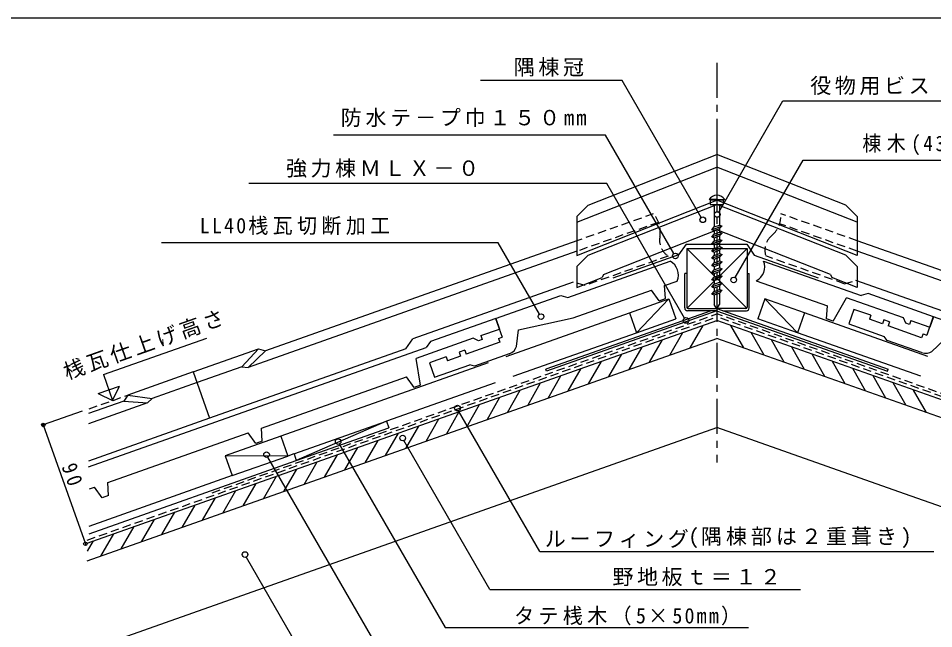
# Model space of a CAD drawing. Units: millimetres, scale not verified. Extents: x -2807 to 8, y -1606 to 2357.
# Drawn here: x -1388 to -473, y -1299 to -689 of the extents above; entities that cross this region are included whole.
import ezdxf

# ---------------------------------------------------------------- set-up
doc = ezdxf.new("R2010")
doc.units = ezdxf.units.MM
doc.header["$LTSCALE"] = 7
doc.header["$PDMODE"] = 32
doc.header["$PDSIZE"] = 3.5
doc.linetypes.add('CHAIN1', pattern=[8, 5, -1, 1, -1])
doc.linetypes.add('DASHED1', pattern=[1.8, 1.2, -0.6])
for name, color, linetype in [('3-0', 7, 'Continuous'), ('3-1', 2, 'Continuous'), ('3-2', 4, 'Continuous'), ('3-4', 7, 'Continuous'), ('3-5', 7, 'Continuous'), ('3-6', 7, 'Continuous'), ('3-9', 7, 'Continuous'), ('3-A', 7, 'Continuous'), ('3-B', 2, 'Continuous'), ('3-C', 7, 'Continuous'), ('3-D', 7, 'Continuous'), ('3-E', 7, 'Continuous')]:
    doc.layers.add(name, color=color, linetype=linetype)
doc.styles.add('ＭＳ ゴシック', font='')
doc.styles.get('ＭＳ ゴシック').set_extended_font_data('MS Gothic')

msp = doc.modelspace()

# ---------------------------------------------------------------- linework, layer by layer
at = {"layer": '3-0', "color": 4}
msp.add_line((-14.582, -688.99), (-2786.582, -688.99), dxfattribs=at)
at = {"layer": '3-0', "linetype": 'CHAIN1'}
msp.add_line((-689.417, -733.403), (-689.417, -1132.848), dxfattribs=at)
at = {"layer": '3-0', "color": 2}
for p, q in [((-802.817, -945.174), (-689.417, -900.505)), ((-576.017, -945.174), (-689.417, -900.505)), ((-829.416, -937.072), (-829.416, -958.072)), ((-549.417, -937.072), (-549.417, -958.072)), ((-829.416, -958.072), (-804.216, -948.146)), ((-802.817, -945.174), (-804.216, -948.146)), ((-576.017, -945.174), (-574.617, -948.146)), ((-549.417, -958.072), (-574.617, -948.146))]:
    msp.add_line(p, q, dxfattribs=at)
at = {"layer": '3-0', "linetype": 'DASHED1'}
msp.add_line((-1316.728, -1079.233), (-1278.098, -1065.575), dxfattribs=at)
at = {"layer": '3-0', "color": 2}
for points in [[(-829.416, -937.072), (-818.216, -925.66), (-689.417, -874.925)], [(-549.417, -937.072), (-560.617, -925.66), (-689.417, -874.925)]]:
    msp.add_lwpolyline(points, dxfattribs=at)
at = {"layer": '3-1', "color": 7}
for p, q in [((-829.421, -911.391), (-1140.453, -1021.362)), ((-829.421, -921.785), (-1157.775, -1037.881)), ((-832.966, -952.737), (-993.474, -1009.488)), ((-1000.472, -1019.387), (-993.474, -1009.488)), ((-1000.472, -1019.387), (-1196.441, -1088.676)), ((-1147.453, -1019.383), (-1164.249, -1037.201)), ((-1140.453, -1021.362), (-1157.775, -1037.881)), ((-1212.776, -1042.479), (-1196.441, -1088.676)), ((-1212.775, -1042.478), (-1196.441, -1088.676)), ((-1164.249, -1037.201), (-1209.042, -1053.038)), ((-1164.249, -1037.201), (-1157.775, -1037.881)), ((-1209.042, -1053.038), (-1253.835, -1068.875)), ((-1278.098, -1065.575), (-1253.835, -1068.875)), ((-1253.835, -1068.875), (-1258.442, -1073.474)), ((-1282.298, -1071.514), (-1317.533, -1083.972)), ((-1258.442, -1073.474), (-1317.533, -1094.367)), ((-1282.298, -1071.514), (-1258.442, -1073.474)), ((-1323.681, -1081.691), (-1362.637, -1095.464)), ((-1196.441, -1088.676), (-1317.533, -1131.49)), ((-1143.82, -1111.609), (-1150.352, -1113.918))]:
    msp.add_line(p, q, dxfattribs=at)
at = {"layer": '3-1'}
for p, q in [((-838.297, -967.946), (-736.263, -931.87)), ((-741.711, -956.07), (-729.262, -951.669)), ((-740.776, -969.104), (-741.711, -956.07)), ((-910.619, -989.062), (-845.295, -965.966)), ((-845.295, -965.966), (-838.297, -967.946)), ((-833.163, -988.405), (-754.775, -960.69)), ((-747.309, -971.414), (-754.775, -960.69)), ((-747.309, -971.414), (-740.776, -969.104)), ((-910.619, -989.062), (-904.085, -1007.541)), ((-910.525, -989.029), (-906.791, -999.589)), ((-887.755, -1000.283), (-833.163, -988.405)), ((-925.455, -1006.187), (-906.791, -999.589)), ((-889.89, -1016.899), (-887.755, -1000.283)), ((-932.921, -1008.827), (-990.078, -1029.036)), ((-906.418, -1012.821), (-940.013, -1024.699)), ((-907.818, -1008.861), (-904.085, -1007.541)), ((-907.818, -1008.861), (-906.418, -1012.821)), ((-1317.533, -1137.39), (-980.047, -1018.065)), ((-941.413, -1020.739), (-947.012, -1022.719)), ((-947.012, -1022.719), (-945.612, -1026.679)), ((-941.413, -1020.739), (-940.013, -1024.699)), ((-897.129, -1024.386), (-931.613, -1036.579)), ((-985.644, -1055.682), (-990.078, -1029.036)), ((-960.076, -1027.338), (-976.874, -1033.277)), ((-976.874, -1033.277), (-971.74, -1047.796)), ((-960.076, -1027.338), (-958.676, -1031.298)), ((-945.612, -1026.679), (-958.676, -1031.298)), ((-971.74, -1047.796), (-936.279, -1035.259)), ((-931.613, -1036.579), (-936.279, -1035.259)), ((-1298.31, -1152.867), (-1157.818, -1103.193)), ((-1150.352, -1113.918), (-1157.818, -1103.193)), ((-1316.355, -1159.247), (-1311.374, -1157.486)), ((-1297.376, -1165.901), (-1298.31, -1152.867))]:
    msp.add_line(p, q, dxfattribs=at)
for points in [[(-910.525, -989.029), (-975.848, -1012.125), (-980.047, -1018.065)], [(-925.455, -1006.187), (-924.055, -1010.147), (-927.788, -1011.467), (-932.921, -1008.827)], [(-1143.819, -1111.608), (-1144.753, -1098.574), (-999.643, -1047.267)], [(-985.644, -1055.682), (-992.176, -1057.992), (-999.643, -1047.267)], [(-1297.376, -1165.901), (-1303.908, -1168.211), (-1311.374, -1157.486)]]:
    msp.add_lwpolyline(points, dxfattribs=at)
at = {"layer": '3-1', "color": 7}
for points in [[(-1212.776, -1042.479), (-1147.453, -1019.383), (-1140.453, -1021.362)], [(-1212.775, -1042.478), (-1278.098, -1065.575), (-1282.298, -1071.514)]]:
    msp.add_lwpolyline(points, dxfattribs=at)
at = {"layer": '3-1'}
for centre, start, end in [((-743.4, -945.531), 336.53207, 62.41197), ((-657.135, -937.605), 296.95119, 22.8373)]:
    msp.add_arc(centre, 15.413, start, end, dxfattribs=at)
msp.add_ellipse((-899.463, -1017.786), major_axis=(9.332, 3.299), ratio=0.7072, start_param=4.712389, end_param=5.9401576, dxfattribs=at)
at = {"layer": '3-2', "color": 7}
for p, q in [((-784.03, -751.282), (-925.837, -751.282)), ((-623.533, -771.609), (-192.836, -771.609)), ((-800.722, -805.898), (-1072.73, -805.898)), ((-603.435, -830.837), (-283.799, -830.837)), ((-799.44, -854.206), (-1157.367, -854.206)), ((-907.97, -913.37), (-1244.599, -913.37))]:
    msp.add_line(p, q, dxfattribs=at)
at = {"layer": '3-4'}
for p, q in [((-689.422, -825.091), (-689.422, -882.491)), ((-689.422, -870.072), (-697.262, -870.072)), ((-692.11, -870.671), (-692.11, -870.072)), ((-692.11, -874.926), (-692.11, -897.573)), ((-689.422, -870.072), (-681.582, -870.072)), ((-686.734, -870.671), (-686.734, -870.072)), ((-686.734, -874.926), (-686.734, -895.616)), ((-694.567, -900.255), (-684.277, -896.51)), ((-686.734, -899.191), (-684.277, -896.51)), ((-694.568, -907.406), (-684.277, -903.661)), ((-694.568, -907.406), (-692.11, -904.724)), ((-694.567, -900.255), (-692.11, -897.573)), ((-694.567, -900.255), (-692.11, -901.149)), ((-692.11, -901.149), (-686.734, -899.191)), ((-686.734, -906.343), (-684.277, -903.661)), ((-694.568, -907.406), (-692.11, -908.3)), ((-694.568, -914.558), (-684.277, -910.812)), ((-694.568, -914.558), (-692.11, -911.876)), ((-694.568, -914.558), (-692.11, -915.452)), ((-692.11, -908.3), (-686.734, -906.343)), ((-692.11, -915.452), (-686.734, -913.494)), ((-686.734, -913.494), (-684.277, -910.812)), ((-694.568, -921.709), (-684.277, -917.964)), ((-694.568, -921.709), (-692.11, -919.027)), ((-694.568, -921.709), (-692.11, -922.603)), ((-692.11, -922.603), (-686.734, -920.646)), ((-686.734, -920.646), (-684.277, -917.964)), ((-694.568, -928.861), (-684.277, -925.115)), ((-694.568, -928.861), (-692.11, -926.179)), ((-694.568, -928.861), (-692.11, -929.754)), ((-694.568, -936.012), (-684.277, -932.267)), ((-692.11, -929.754), (-686.734, -927.797)), ((-686.734, -927.797), (-684.277, -925.115)), ((-686.734, -934.949), (-684.277, -932.267)), ((-694.568, -936.012), (-692.11, -933.33)), ((-694.568, -936.012), (-692.11, -936.906)), ((-694.568, -943.164), (-684.277, -939.418)), ((-694.568, -943.164), (-692.11, -940.481)), ((-692.11, -936.906), (-686.734, -934.949)), ((-692.11, -944.057), (-686.734, -942.1)), ((-686.734, -942.1), (-684.277, -939.418)), ((-686.734, -942.1), (-686.734, -945.676)), ((-694.569, -950.315), (-684.277, -946.569)), ((-694.569, -950.315), (-692.11, -947.633)), ((-694.569, -950.315), (-692.11, -951.209)), ((-694.568, -943.164), (-692.11, -944.057)), ((-692.111, -951.209), (-692.111, -954.784)), ((-692.11, -944.057), (-692.11, -947.633)), ((-692.11, -951.209), (-686.735, -949.252)), ((-686.735, -949.252), (-684.277, -946.569)), ((-686.735, -949.252), (-686.735, -952.827)), ((-694.569, -957.466), (-684.278, -953.721)), ((-694.569, -957.466), (-692.112, -954.784)), ((-694.568, -957.466), (-692.11, -958.36)), ((-692.112, -958.36), (-686.735, -956.403)), ((-692.11, -958.36), (-692.11, -961.936)), ((-692.11, -961.936), (-686.735, -959.979)), ((-686.735, -956.403), (-684.278, -953.721)), ((-686.735, -956.403), (-686.735, -959.979)), ((-686.735, -959.979), (-684.277, -960.872)), ((-694.568, -964.617), (-684.277, -960.872)), ((-694.568, -964.617), (-692.11, -961.936)), ((-694.568, -964.617), (-692.11, -965.511)), ((-692.11, -965.511), (-686.735, -963.554)), ((-692.11, -965.511), (-692.11, -975.006)), ((-686.735, -963.554), (-684.277, -960.872)), ((-686.733, -963.554), (-686.733, -975.007)), ((-689.422, -979.472), (-692.11, -975.006)), ((-689.422, -979.472), (-686.733, -975.007))]:
    msp.add_line(p, q, dxfattribs=at)
msp.add_lwpolyline([(-696.133, -870.671), (-696.133, -874.926), (-682.76, -874.926), (-682.76, -870.671)], close=True, dxfattribs=at)
for points in [[(-692.11, -897.573), (-686.734, -895.616), (-684.277, -896.51)], [(-692.11, -901.149), (-692.11, -904.724), (-686.734, -902.767)], [(-686.734, -899.191), (-686.734, -902.767), (-684.277, -903.661)], [(-692.11, -908.3), (-692.11, -911.876), (-686.734, -909.919)], [(-686.734, -906.343), (-686.734, -909.919), (-684.277, -910.812)], [(-686.734, -913.494), (-686.734, -917.07), (-684.277, -917.964)], [(-692.11, -915.452), (-692.11, -919.027), (-686.734, -917.07)], [(-692.11, -922.603), (-692.11, -926.179), (-686.734, -924.222)], [(-686.734, -920.646), (-686.734, -924.222), (-684.277, -925.115)], [(-692.11, -929.754), (-692.11, -933.33), (-686.734, -931.373)], [(-686.734, -927.797), (-686.734, -931.373), (-684.277, -932.267)], [(-692.11, -936.906), (-692.11, -940.481), (-686.734, -938.525)], [(-686.734, -934.949), (-686.734, -938.525), (-684.277, -939.418)], [(-692.11, -947.633), (-686.734, -945.676), (-684.277, -946.569)], [(-692.112, -954.784), (-686.735, -952.827), (-684.278, -953.721)]]:
    msp.add_lwpolyline(points, dxfattribs=at)
msp.add_arc((-689.422, -875.281), 9.412, 33.59941, 146.40073, dxfattribs=at)
at = {"layer": '3-5'}
for p, q in [((-829.421, -892.838), (-689.422, -837.691)), ((-549.421, -892.838), (-689.422, -837.691)), ((-549.421, -925.905), (-689.417, -870.759)), ((-549.421, -887.238), (-549.421, -925.905)), ((-1362.637, -1095.464), (-1320.638, -1214.25))]:
    msp.add_line(p, q, dxfattribs=at)
at = {"layer": '3-5', "linetype": 'DASHED1'}
for p, q in [((-753.05, -884.388), (-829.421, -911.391)), ((-549.421, -911.267), (-625.699, -884.297)), ((-747.767, -892.915), (-829.421, -921.785)), ((-549.421, -921.662), (-626.834, -894.291)), ((-738.117, -926.626), (-821.3, -956.037)), ((-562.153, -954.284), (-640.597, -926.548)), ((-562.153, -954.284), (-550.488, -950.983)), ((-821.3, -956.037), (-832.966, -952.737))]:
    msp.add_line(p, q, dxfattribs=at)
at = {"layer": '3-5'}
for points in [[(-829.421, -887.238), (-818.221, -875.827), (-689.422, -825.091)], [(-549.421, -887.238), (-560.622, -875.827), (-689.422, -825.091)], [(-829.421, -887.238), (-829.421, -925.908), (-689.417, -870.759)]]:
    msp.add_lwpolyline(points, dxfattribs=at)
at = {"layer": '3-5', "linetype": 'DASHED1'}
for centre, radius, start, end in [((-772.52, -902.355), 26.493, 349.59462, 42.70213), ((-652.055, -886.183), 26.493, 310.65128, 3.75879), ((-727.868, -910.706), 18.934, 169.14458, 237.2282), ((-622.575, -920.744), 18.934, 130.20123, 198.28485)]:
    msp.add_arc(centre, radius, start, end, dxfattribs=at)
at = {"layer": '3-5'}
for p in [(-1362.637, -1095.464), (-1320.638, -1214.25)]:
    msp.add_point(p, dxfattribs=at)
at = {"layer": '3-6'}
for p, q in [((-719.518, -918.969), (-659.728, -978.759)), ((-719.518, -918.969), (-719.518, -977.769)), ((-719.518, -918.969), (-659.315, -918.969)), ((-659.318, -918.969), (-719.108, -978.759)), ((-659.315, -918.969), (-659.315, -977.769)), ((-721.618, -978.469), (-721.618, -944.169)), ((-719.518, -944.169), (-721.618, -944.169)), ((-659.315, -944.169), (-657.216, -944.169)), ((-657.216, -978.469), (-657.216, -944.169)), ((-695.357, -981.269), (-860.423, -1039.631)), ((-689.417, -981.397), (-859.723, -1041.611)), ((-689.778, -981.269), (-718.818, -981.269)), ((-718.118, -979.169), (-689.417, -979.169)), ((-689.778, -981.269), (-519.112, -1041.611)), ((-689.417, -979.169), (-518.411, -1039.631)), ((-660.716, -979.169), (-689.417, -979.169)), ((-683.478, -981.269), (-660.016, -981.269)), ((-859.723, -1041.611), (-860.423, -1039.631)), ((-519.112, -1041.611), (-518.411, -1039.631))]:
    msp.add_line(p, q, dxfattribs=at)
for centre, radius, start, end in [((-718.818, -978.469), 2.8, 180, 270), ((-718.118, -977.769), 1.4, 180, 270), ((-660.716, -977.769), 1.4, 270, 0), ((-660.016, -978.469), 2.8, 270, 0)]:
    msp.add_arc(centre, radius, start, end, dxfattribs=at)
at = {"layer": '3-9'}
for p, q in [((-1302.625, -1045.153), (-1199.368, -1008.644)), ((-1302.625, -1045.153), (-1293.481, -1071.014)), ((-1307.875, -1064.14), (-1286.607, -1056.62))]:
    msp.add_line(p, q, dxfattribs=at)
msp.add_lwpolyline([(-1307.875, -1064.14), (-1293.481, -1071.014), (-1286.607, -1056.62)], dxfattribs=at)
at = {"layer": '3-A'}
for p, q in [((-705.116, -887.967), (-784.03, -751.282)), ((-687.68, -882.716), (-623.533, -771.609)), ((-732.449, -924.153), (-800.722, -805.898)), ((-671.149, -948.121), (-603.435, -830.837)), ((-721.869, -988.565), (-799.44, -854.206)), ((-866.746, -984.775), (-907.97, -913.37)), ((-866.511, -1221.839), (-947.728, -1081.167)), ((-916.528, -1259.841), (-1002.387, -1111.127)), ((-1138.489, -1127.701), (-1018.318, -1335.844)), ((-866.511, -1221.839), (-472.536, -1221.839)), ((-916.528, -1259.841), (-605.896, -1259.841))]:
    msp.add_line(p, q, dxfattribs=at)
for points in [[(-1066.896, -1114.659), (-961.135, -1297.843), (-657.855, -1297.843)], [(-1159.963, -1227.551), (-1075.5, -1373.846), (-870.885, -1373.846)]]:
    msp.add_lwpolyline(points, dxfattribs=at)
for centre in [(-689.178, -885.102), (-703.617, -890.352), (-730.951, -926.538), (-672.647, -950.506), (-865.247, -987.16), (-720.37, -990.95), (-948.801, -1078.58), (-1003.461, -1108.541), (-1067.969, -1112.073), (-1139.562, -1125.115), (-1161.036, -1224.965)]:
    msp.add_circle(centre, 2.8, dxfattribs=at)
at = {"layer": '3-C'}
for p, q in [((-243, -1019.608), (-549.421, -911.267)), ((-225.678, -1036.127), (-549.421, -921.662))]:
    msp.add_line(p, q, dxfattribs=at)
at = {"layer": '3-C', "color": 2}
for p, q in [((-642.931, -931.623), (-545.436, -966.094)), ((-650.15, -951.344), (-579.033, -976.489)), ((-573.434, -991.833), (-560.135, -968.321)), ((-502.976, -988.53), (-560.135, -968.321)), ((-552.53, -979.92), (-557.663, -994.439)), ((-535.732, -985.859), (-552.53, -979.92)), ((-535.732, -985.859), (-537.133, -989.818)), ((-473.208, -987.176), (-479.741, -1005.656)), ((-473.113, -987.21), (-476.847, -997.769)), ((-473.208, -987.176), (-407.884, -1010.273)), ((-557.663, -994.439), (-522.202, -1006.977)), ((-524.068, -994.438), (-537.133, -989.818)), ((-522.668, -990.478), (-524.068, -994.438)), ((-517.069, -992.458), (-522.668, -990.478)), ((-517.069, -992.458), (-518.469, -996.418)), ((-484.874, -1008.295), (-518.469, -996.418)), ((-495.51, -991.17), (-476.847, -997.769)), ((-483.474, -1004.336), (-484.874, -1008.295)), ((-483.474, -1004.336), (-479.741, -1005.656)), ((-519.403, -1010.936), (-522.202, -1006.977)), ((-484.919, -1023.128), (-519.403, -1010.936)), ((-474.582, -1021.856), (-462.477, -1010.274))]:
    msp.add_line(p, q, dxfattribs=at)
at = {"layer": '3-C'}
msp.add_lwpolyline([(-382.982, -1017.633), (-389.98, -1007.733), (-550.488, -950.983)], dxfattribs=at)
at = {"layer": '3-C', "color": 2}
for points in [[(-473.113, -987.21), (-538.437, -964.114), (-545.436, -966.094)], [(-573.434, -991.833), (-579.966, -989.523), (-579.033, -976.489)], [(-495.51, -991.17), (-496.911, -995.13), (-500.643, -993.81), (-502.976, -988.53)]]:
    msp.add_lwpolyline(points, dxfattribs=at)
msp.add_ellipse((-482.585, -1016.529), major_axis=(9.332, -3.299), ratio=0.7072, start_param=4.712389, end_param=5.9401576, dxfattribs=at)
at = {"layer": '3-D', "color": 4}
for p, q in [((-776.986, -983.495), (-737.388, -969.494)), ((-737.388, -969.494), (-769.985, -1003.293)), ((-737.388, -969.494), (-730.388, -989.293)), ((-641.446, -969.494), (-648.447, -989.293)), ((-601.848, -983.495), (-641.446, -969.494)), ((-641.446, -969.494), (-608.848, -1003.293)), ((-776.986, -983.495), (-769.985, -1003.293)), ((-601.848, -983.495), (-608.848, -1003.293)), ((-1318.713, -1213.552), (-689.417, -991.145)), ((-769.985, -1003.293), (-730.388, -989.293)), ((-60.12, -1213.552), (-689.417, -991.145)), ((-608.848, -1003.293), (-648.447, -989.293)), ((-1318.713, -1231.37), (-689.417, -1008.963)), ((-60.12, -1231.37), (-689.417, -1008.963)), ((-1112.13, -1124.264), (-1019.673, -1091.773)), ((-1019.673, -1091.773), (-1109.797, -1130.864)), ((-1019.673, -1091.773), (-1017.401, -1098.196)), ((-1316.76, -1319.771), (-689.417, -1098.055)), ((-1125.447, -1106.699), (-1180.885, -1126.299)), ((-1109.797, -1130.864), (-1017.401, -1098.196)), ((-507.523, -1162.34), (-689.417, -1098.055)), ((-1112.068, -1124.441), (-1109.797, -1130.864)), ((-1173.885, -1146.098), (-1118.447, -1126.498)), ((-59.697, -1320.611), (-507.523, -1162.34))]:
    msp.add_line(p, q, dxfattribs=at)
at = {"layer": '3-D', "color": 6, "linetype": 'DASHED1'}
for p, q in [((-1318.713, -1210.468), (-689.417, -987.434)), ((-1193.753, -1163.209), (-689.417, -984.463)), ((-185.081, -1163.209), (-689.417, -984.463)), ((-60.12, -1210.468), (-689.417, -987.434))]:
    msp.add_line(p, q, dxfattribs=at)
at = {"layer": '3-D'}
for p, q in [((-899.996, -1026.987), (-776.986, -983.495)), ((-478.838, -1026.987), (-601.848, -983.495)), ((-716.108, -1018.396), (-703.183, -996.01)), ((-662.726, -1018.396), (-675.651, -996.01)), ((-892.996, -1046.786), (-769.985, -1003.293)), ((-736.418, -1025.574), (-723.494, -1003.188)), ((-642.416, -1025.574), (-655.341, -1003.188)), ((-485.838, -1046.786), (-608.848, -1003.293)), ((-756.728, -1032.752), (-743.803, -1010.366)), ((-622.106, -1032.752), (-635.03, -1010.366)), ((-777.038, -1039.93), (-764.114, -1017.544)), ((-601.795, -1039.93), (-614.72, -1017.544)), ((-918.118, -1033.395), (-1125.447, -1106.699)), ((-817.659, -1054.287), (-804.735, -1031.9)), ((-797.349, -1047.108), (-784.425, -1024.723)), ((-581.485, -1047.108), (-594.41, -1024.723)), ((-561.175, -1054.287), (-574.1, -1031.9)), ((-837.969, -1061.464), (-825.045, -1039.079)), ((-540.865, -1061.464), (-553.789, -1039.079)), ((-858.279, -1068.643), (-845.355, -1046.257)), ((-520.554, -1068.643), (-533.479, -1046.257)), ((-911.118, -1053.194), (-1019.735, -1091.597)), ((-898.9, -1082.999), (-885.975, -1060.613)), ((-878.59, -1075.821), (-865.665, -1053.435)), ((-500.244, -1075.821), (-513.169, -1053.435)), ((-479.934, -1082.999), (-492.859, -1060.613)), ((-919.21, -1090.177), (-906.286, -1067.791)), ((-939.52, -1097.355), (-926.596, -1074.969)), ((-959.831, -1104.533), (-946.906, -1082.147)), ((-1000.451, -1118.889), (-987.527, -1096.503)), ((-980.141, -1111.711), (-967.216, -1089.325)), ((-1020.761, -1126.067), (-1007.837, -1103.682)), ((-1041.071, -1133.245), (-1028.147, -1110.859)), ((-1112.13, -1124.264), (-1118.447, -1126.498)), ((-1081.692, -1147.601), (-1068.767, -1125.216)), ((-1061.381, -1140.423), (-1048.457, -1118.037)), ((-1316.989, -1204.121), (-1109.797, -1130.864)), ((-1102.002, -1154.78), (-1089.077, -1132.394)), ((-1122.312, -1161.958), (-1109.388, -1139.572)), ((-1173.885, -1146.098), (-1317.271, -1196.794)), ((-1142.622, -1169.136), (-1129.698, -1146.75)), ((-1183.243, -1183.492), (-1170.318, -1161.106)), ((-1162.933, -1176.314), (-1150.008, -1153.928)), ((-1203.553, -1190.67), (-1190.629, -1168.284)), ((-1223.863, -1197.848), (-1210.939, -1175.462)), ((-1244.173, -1205.026), (-1231.249, -1182.64)), ((-1284.794, -1219.382), (-1271.869, -1196.996)), ((-1264.484, -1212.204), (-1251.56, -1189.818)), ((-1305.104, -1226.56), (-1292.18, -1204.174)), ((-1318.437, -1221.651), (-1312.49, -1211.352))]:
    msp.add_line(p, q, dxfattribs=at)
at = {"layer": '3-D', "color": 4}
msp.add_lwpolyline([(-1125.447, -1106.699), (-1118.447, -1126.498), (-1180.885, -1126.299), (-1173.885, -1146.098)], dxfattribs=at)
at = {"layer": '3-E', "color": 6}
for p, q in [((-720.21, -914.671), (-727.705, -925.497)), ((-720.21, -914.671), (-659.732, -914.671)), ((-727.705, -925.497), (-793.538, -948.774))]:
    msp.add_line(p, q, dxfattribs=at)
msp.add_lwpolyline([(-659.732, -914.671), (-652.124, -925.66), (-588.228, -948.252)], dxfattribs=at)

# ---------------------------------------------------------------- texts
at = {"layer": '3-5', "color": 2, "insert": (-1344.803, -1136.952), "char_height": 15.4, "attachment_point": 7, "rotation": 289.472, "style": 'ＭＳ ゴシック'}
msp.add_mtext('\\T1.36;\\W0.9;90', dxfattribs=at)
at = {"layer": '3-B', "char_height": 15.4, "attachment_point": 7, "style": 'ＭＳ ゴシック'}
for s, insert in [('\\T1.17;隅棟冠', (-892.466, -747.156)), ('\\T1.17;役物用ビス', (-596.188, -765.741)), ('\\T1.18;防水テ－プ巾１５０mm', (-1065.514, -797.673)), ('\\T1.29;\\W0.9;棟木(43×43mm)', (-544.091, -825.812)), ('\\T1.17;強力棟ＭＬＸ－０', (-1120.149, -848.339)), ('\\T1.22;\\W0.95;LL40桟瓦切断加工', (-1206.317, -905.719))]:
    msp.add_mtext(s, dxfattribs=dict(at, insert=insert))
at = {"layer": '3-C', "color": 2, "insert": (-1338.653, -1051.841), "char_height": 15.4, "attachment_point": 7, "rotation": 19.472, "style": 'ＭＳ ゴシック'}
msp.add_mtext('\\T1.17;桟瓦仕上げ高さ', dxfattribs=at)
at = {"layer": '3-C', "color": 2, "char_height": 15.4, "attachment_point": 7, "style": 'ＭＳ ゴシック'}
for s, insert in [('\\T1.19;(隅棟部は２重葺き)', (-717.941, -1218.554)), ('\\T1.17;ルーフィング', (-861.441, -1218.554)), ('\\T1.17;野地板ｔ＝１２', (-793.885, -1256.588)), ('\\T1.22;\\W0.95;タテ桟木（5×50mm）', (-892.137, -1295.799))]:
    msp.add_mtext(s, dxfattribs=dict(at, insert=insert))

doc.saveas('drawing.dxf')
